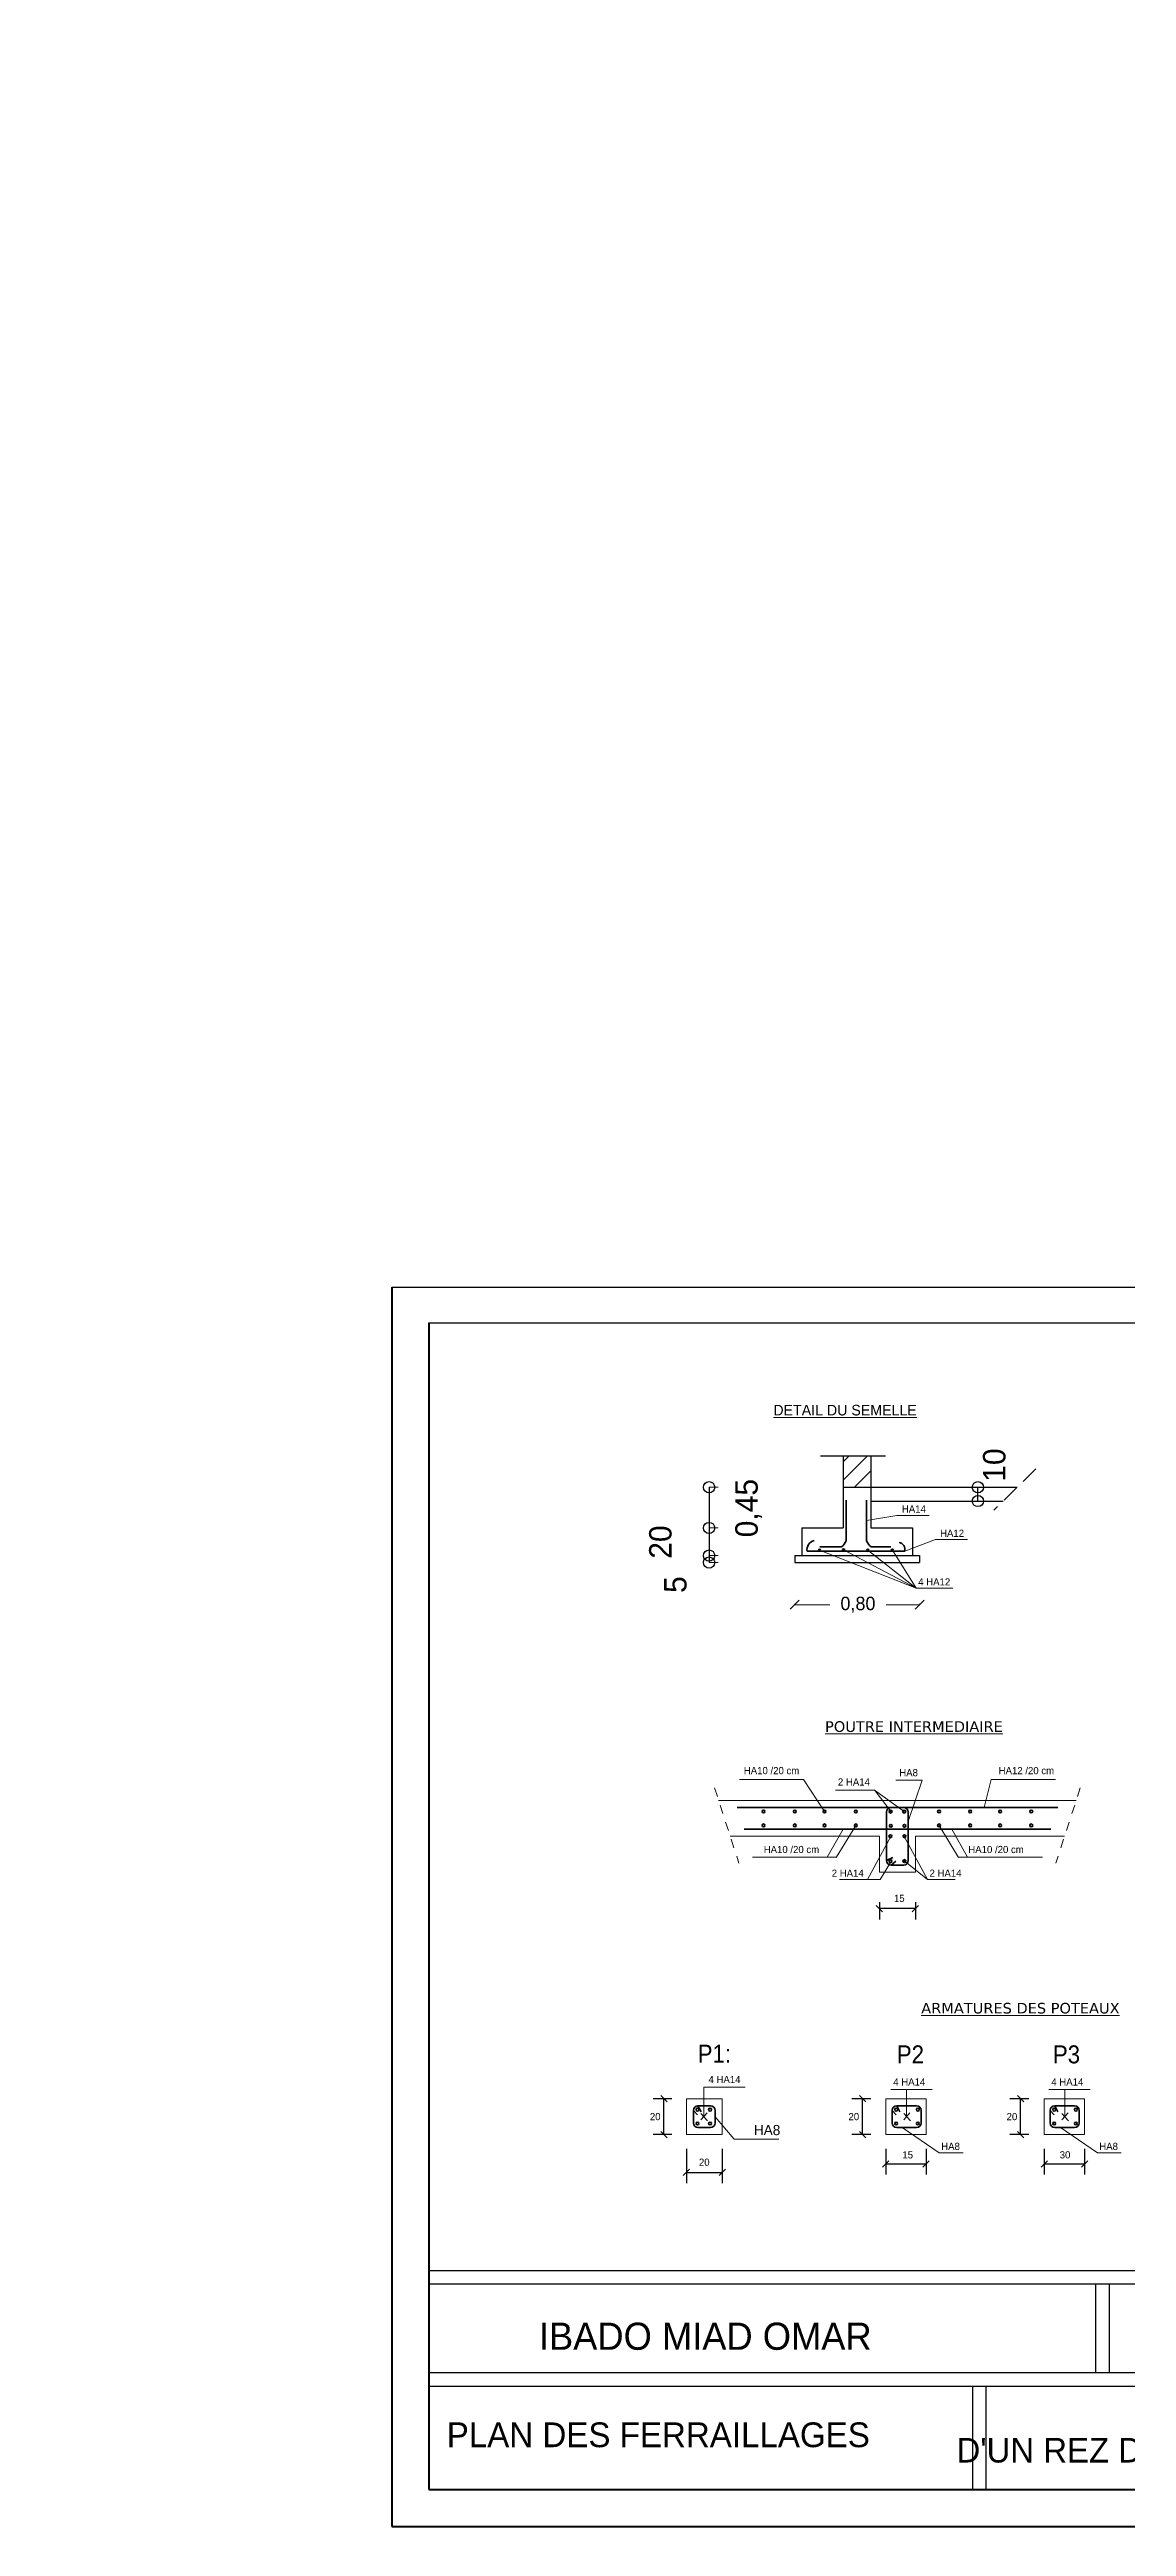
# Model space of a CAD drawing. Extents: x -110 to 3211, y -163 to 893.
# Drawn here: x 468.63 to 480.63, y -38.4 to -10.8 of the extents above; entities that cross this region are included whole.
import ezdxf
from ezdxf.enums import TextEntityAlignment as Align

# ---------------------------------------------------------------- set-up
doc = ezdxf.new("R2010")
doc.units = 0
doc.header["$LTSCALE"] = 0.8
doc.header["$MEASUREMENT"] = 0
doc.linetypes.add('DASHED2', pattern=[0.375, 0.25, -0.125])
doc.linetypes.add('HIDDEN', pattern=[0.375, 0.25, -0.125])
doc.layers.get('0').update_dxf_attribs({"color": 5, "linetype": 'CONTINUOUS'})
doc.layers.get('DEFPOINTS').update_dxf_attribs({"linetype": 'CONTINUOUS'})
for name, color, linetype in [('COMBLDG', 7, 'CONTINUOUS'), ('Cotation', 11, 'CONTINUOUS'), ('COTATITION', 5, 'CONTINUOUS'), ('PIPE', 50, 'CONTINUOUS')]:
    doc.layers.add(name, color=color, linetype=linetype)
for name, color, linetype, lineweight in [('DET -FER', 7, 'CONTINUOUS', 13), ('DETAIL', 1, 'CONTINUOUS', 35), ('Layer1', 3, 'CONTINUOUS', 15)]:
    doc.layers.add(name, color=color, linetype=linetype, lineweight=lineweight)
doc.styles.add('style1', font='FTLTLT.TTF', dxfattribs={"width": 0.8, "height": 30})
doc.dimstyles.new('ISO-25', dxfattribs={"dimtxt": 0.25, "dimasz": 0.25, "dimexe": 1.25, "dimexo": 0.625, "dimgap": 0.001, "dimtad": 1, "dimzin": 1, "dimtxsty": 'Standard', "dimblk": 'SMALL', "dimcen": 0.25, "dimse1": 1, "dimse2": 1, "dimazin": 0, "dimtfac": 1, "dimtmove": 1, "dimatfit": 3, "dimldrblk": 'SMALL', "dimfxl": 1, "dimarcsym": 0})

# ---------------------------------------------------------------- blocks, each defined once
blk = doc.blocks.new('_Small')
at = {"color": 0, "linetype": 'ByBlock', "lineweight": -2}
blk.add_circle((0, 0), 0.25, dxfattribs=at)
blk = doc.blocks.new('*D205')
at = {"layer": 'COTATITION', "color": 0, "lineweight": -2, "ltscale": 0.3, "transparency": 16777216}
blk.add_line((165.796, -13.864), (165.796, -10.864), dxfattribs=at)
at = {"layer": 'DEFPOINTS', "color": 0, "ltscale": 0.3, "transparency": 16777216}
for p in [(165.796, -10.864), (1312.923, -10.864), (165.796, -13.864)]:
    blk.add_point(p, dxfattribs=at)
at = {"layer": 'COTATITION', "color": 0, "lineweight": -2, "ltscale": 0.3, "transparency": 16777216, "xscale": 0.250000000000011, "yscale": 0.250000000000011, "zscale": 0.250000000000011}
for p, rotation in [((165.796, -10.864), 90), ((165.796, -13.864), 270)]:
    blk.add_blockref('_Small', p, dxfattribs=dict(at, rotation=rotation))
at = {"layer": 'COTATITION', "color": 0, "ltscale": 0.3, "transparency": 16777216, "insert": (165.649, -12.364), "char_height": 0.25, "attachment_point": 5, "rotation": 90}
blk.add_mtext('3,00', dxfattribs=at)
blk = doc.blocks.new('*D447')
at = {"layer": 'Cotation', "color": 0, "lineweight": -2, "ltscale": 0.3, "transparency": 16777216}
blk.add_line((475.979, -27.276), (475.979, -27.584), dxfattribs=at)
at = {"layer": 'DEFPOINTS', "color": 0, "ltscale": 0.3, "transparency": 16777216}
for p in [(477.013, -27.276), (475.979, -27.584), (477.013, -27.584)]:
    blk.add_point(p, dxfattribs=at)
at = {"layer": 'Cotation', "color": 0, "lineweight": -2, "ltscale": 0.3, "transparency": 16777216, "xscale": 0.250000000000011, "yscale": 0.250000000000011, "zscale": 0.250000000000011}
for p, rotation in [((475.979, -27.276), 90), ((475.979, -27.584), 270)]:
    blk.add_blockref('_Small', p, dxfattribs=dict(at, rotation=rotation))
at = {"layer": 'Cotation', "color": 0, "lineweight": 20, "ltscale": 0.3, "transparency": 16777216, "insert": (475.437, -27.433), "char_height": 0.25, "attachment_point": 5, "rotation": 90}
blk.add_mtext('20', dxfattribs=at)
blk = doc.blocks.new('*D448')
at = {"layer": 'Cotation', "color": 0, "lineweight": -2, "ltscale": 0.3, "transparency": 16777216}
blk.add_line((475.979, -27.584), (475.979, -27.661), dxfattribs=at)
at = {"layer": 'DEFPOINTS', "color": 0, "ltscale": 0.3, "transparency": 16777216}
for p in [(477.013, -27.584), (475.979, -27.661), (477.013, -27.661)]:
    blk.add_point(p, dxfattribs=at)
at = {"layer": 'Cotation', "color": 0, "lineweight": -2, "ltscale": 0.3, "transparency": 16777216, "xscale": 0.250000000000011, "yscale": 0.250000000000011, "zscale": 0.250000000000011}
for p, rotation in [((475.979, -27.584), 90), ((475.979, -27.661), 270)]:
    blk.add_blockref('_Small', p, dxfattribs=dict(at, rotation=rotation))
at = {"layer": 'Cotation', "color": 0, "lineweight": 20, "ltscale": 0.3, "transparency": 16777216, "insert": (475.604, -27.907), "char_height": 0.25, "attachment_point": 5, "rotation": 90}
blk.add_mtext('5', dxfattribs=at)
blk = doc.blocks.new('*D449')
at = {"layer": 'Cotation', "color": 0, "lineweight": -2, "ltscale": 0.3, "transparency": 16777216}
blk.add_line((478.975, -26.976), (478.975, -26.822), dxfattribs=at)
at = {"layer": 'DEFPOINTS', "color": 0, "ltscale": 0.3, "transparency": 16777216}
for p in [(478.975, -26.822), (479.172, -26.822), (479.172, -26.976)]:
    blk.add_point(p, dxfattribs=at)
at = {"layer": 'Cotation', "color": 0, "lineweight": -2, "ltscale": 0.3, "transparency": 16777216, "xscale": 0.250000000000011, "yscale": 0.250000000000011, "zscale": 0.250000000000011}
for p, rotation in [((478.975, -26.822), 90), ((478.975, -26.976), 270)]:
    blk.add_blockref('_Small', p, dxfattribs=dict(at, rotation=rotation))
at = {"layer": 'Cotation', "color": 0, "lineweight": 20, "ltscale": 0.3, "transparency": 16777216, "insert": (479.159, -26.575), "char_height": 0.25, "attachment_point": 5, "rotation": 90}
blk.add_mtext('10', dxfattribs=at)
blk = doc.blocks.new('_OBLIQUE')
at = {"color": 0, "linetype": 'ByBlock'}
blk.add_line((-0.5, -0.5), (0.5, 0.5), dxfattribs=at)
blk = doc.blocks.new('*D450')
at = {"layer": 'Cotation', "color": 0, "lineweight": -2, "ltscale": 0.3, "transparency": 16777216}
blk.add_line((475.979, -26.822), (475.979, -27.276), dxfattribs=at)
at = {"layer": 'DEFPOINTS', "color": 0, "ltscale": 0.3, "transparency": 16777216}
for p in [(477.475, -26.822), (475.979, -27.276), (477.475, -27.276)]:
    blk.add_point(p, dxfattribs=at)
at = {"layer": 'Cotation', "color": 0, "lineweight": -2, "ltscale": 0.3, "transparency": 16777216, "xscale": 0.250000000000011, "yscale": 0.250000000000011, "zscale": 0.250000000000011}
for p, rotation in [((475.979, -26.822), 90), ((475.979, -27.276), 270)]:
    blk.add_blockref('_Small', p, dxfattribs=dict(at, rotation=rotation))
at = {"layer": 'Cotation', "color": 0, "lineweight": 20, "ltscale": 0.3, "transparency": 16777216, "insert": (476.419, -27.055), "char_height": 0.25, "attachment_point": 5, "rotation": 90}
blk.add_mtext('0,45', dxfattribs=at)

msp = doc.modelspace()

# ---------------------------------------------------------------- linework, layer by layer
at = {"color": 0, "lineweight": 40}
for p, q in [((472.443, -24.591), (472.443, -38.403)), ((472.856, -24.991), (472.856, -37.989)), ((472.856, -37.989), (488.191, -37.989)), ((472.443, -38.403), (488.604, -38.403))]:
    msp.add_line(p, q, dxfattribs=at)
at = {"color": 0, "ltscale": 0.8}
for p, q in [((472.856, -35.55), (488.191, -35.55)), ((472.856, -35.7), (488.191, -35.7)), ((480.288, -35.7), (480.288, -36.688)), ((480.437, -35.7), (480.437, -36.688)), ((478.914, -36.838), (478.914, -37.989)), ((479.063, -36.838), (479.063, -37.989))]:
    msp.add_line(p, q, dxfattribs=at)
at = {"color": 0}
for p, q in [((472.856, -36.688), (488.191, -36.688)), ((472.856, -36.838), (488.191, -36.838))]:
    msp.add_line(p, q, dxfattribs=at)
at = {"layer": 'Cotation', "linetype": 'DASHED2', "lineweight": 20, "ltscale": 0.3}
for p, q in [((475.979, -26.822), (476.132, -26.822)), ((475.979, -27.276), (476.132, -27.276)), ((475.979, -27.584), (476.132, -27.584)), ((475.979, -27.661), (476.132, -27.661))]:
    msp.add_line(p, q, dxfattribs=at)
at = {"layer": 'Cotation', "lineweight": 20, "ltscale": 0.3}
for p, q in [((476.933, -28.121), (476.933, -28.131)), ((476.933, -28.131), (477.324, -28.131)), ((478.325, -28.131), (477.951, -28.131)), ((478.325, -28.121), (478.325, -28.131))]:
    msp.add_line(p, q, dxfattribs=at)
at = {"layer": 'Cotation', "ltscale": 0.15}
for p, q in [((477.878, -31.447), (477.878, -31.638)), ((478.278, -31.447), (478.278, -31.638)), ((478.278, -31.518), (477.878, -31.518)), ((475.565, -33.636), (475.355, -33.636)), ((475.475, -34.036), (475.475, -33.636)), ((477.78, -33.636), (477.57, -33.636)), ((477.69, -34.036), (477.69, -33.636)), ((479.542, -33.636), (479.332, -33.636)), ((479.452, -34.036), (479.452, -33.636)), ((475.565, -34.036), (475.355, -34.036)), ((475.725, -34.196), (475.725, -34.577)), ((476.125, -34.196), (476.125, -34.577)), ((477.78, -34.036), (477.57, -34.036)), ((477.948, -34.196), (477.948, -34.482)), ((478.398, -34.196), (478.398, -34.482)), ((479.542, -34.036), (479.332, -34.036)), ((479.715, -34.196), (479.715, -34.482)), ((480.165, -34.196), (480.165, -34.482)), ((475.725, -34.457), (476.125, -34.457)), ((477.948, -34.362), (478.398, -34.362)), ((479.715, -34.362), (480.165, -34.362))]:
    msp.add_line(p, q, dxfattribs=at)
at = {"layer": 'COTATITION', "color": 7, "lineweight": 25}
for p, q in [((477.22, -26.472), (477.946, -26.472)), ((477.475, -26.472), (477.475, -27.276)), ((477.475, -26.744), (477.746, -26.472)), ((477.475, -26.539), (477.542, -26.472)), ((477.783, -26.472), (477.783, -27.276)), ((477.601, -26.822), (477.783, -26.64)), ((477.475, -26.822), (479.414, -26.822)), ((477.783, -26.976), (479.258, -26.976)), ((477.013, -27.276), (477.475, -27.276)), ((477.013, -27.276), (477.013, -27.584)), ((477.783, -27.276), (478.245, -27.276)), ((478.245, -27.276), (478.245, -27.584)), ((476.933, -27.584), (476.933, -27.661)), ((476.933, -27.584), (478.325, -27.584)), ((478.325, -27.584), (478.325, -27.661)), ((476.933, -27.661), (478.325, -27.661))]:
    msp.add_line(p, q, dxfattribs=at)
at = {"layer": 'COTATITION', "color": 7, "linetype": 'DASHED2', "lineweight": 25}
msp.add_line((479.622, -26.616), (479.154, -27.079), dxfattribs=at)
at = {"layer": 'COTATITION', "color": 7, "lineweight": 25}
msp.add_lwpolyline([(477.013, -27.276), (477.475, -27.276)], dxfattribs=at)
at = {"layer": 'DET -FER', "ltscale": 0.15}
for p, q in [((476.085, -30.312), (478.278, -30.312)), ((480.071, -30.312), (478.278, -30.312)), ((476.215, -30.712), (477.878, -30.712)), ((477.878, -30.712), (477.878, -31.112)), ((478.278, -30.712), (478.278, -31.112)), ((479.942, -30.712), (478.278, -30.712)), ((477.878, -31.112), (478.278, -31.112)), ((476.125, -33.636), (475.725, -33.636)), ((475.725, -33.636), (475.725, -34.036)), ((476.125, -33.636), (475.725, -33.636)), ((475.725, -33.636), (475.725, -34.036)), ((476.125, -33.636), (476.125, -34.036)), ((476.125, -33.636), (476.125, -34.036)), ((478.398, -33.636), (477.948, -33.636)), ((477.948, -33.636), (477.948, -34.036)), ((478.398, -33.636), (478.398, -34.036)), ((480.165, -33.636), (479.715, -33.636)), ((479.715, -33.636), (479.715, -34.036)), ((480.165, -33.636), (480.165, -34.036)), ((476.125, -34.036), (475.725, -34.036)), ((476.125, -34.036), (475.725, -34.036)), ((478.398, -34.036), (477.948, -34.036)), ((480.165, -34.036), (479.715, -34.036))]:
    msp.add_line(p, q, dxfattribs=at)
at = {"layer": 'DETAIL', "ltscale": 0.15}
for p, q in [((477.505, -26.965), (477.505, -27.419)), ((477.734, -26.965), (477.734, -27.419)), ((477.071, -27.536), (478.161, -27.536)), ((477.455, -27.487), (477.213, -27.487)), ((477.784, -27.487), (478.005, -27.487)), ((478.148, -30.392), (476.292, -30.392)), ((476.37, -30.632), (478.598, -30.632)), ((477.958, -30.442), (477.958, -30.982)), ((478.148, -30.392), (478.008, -30.392)), ((478.548, -30.392), (478.008, -30.392)), ((478.148, -30.392), (479.865, -30.392)), ((478.148, -30.392), (478.148, -30.392)), ((478.148, -30.392), (478.148, -30.392)), ((478.198, -30.442), (478.198, -30.982)), ((479.787, -30.632), (478.198, -30.632)), ((477.958, -30.842), (477.958, -30.982)), ((478.198, -30.842), (478.198, -30.982)), ((477.958, -30.982), (478.027, -30.948)), ((478.008, -31.032), (478.06, -30.989)), ((478.148, -31.032), (478.008, -31.032)), ((478.008, -31.032), (478.148, -31.032)), ((475.805, -33.906), (475.805, -33.766)), ((475.805, -33.766), (475.849, -33.817)), ((475.855, -33.716), (475.995, -33.716)), ((475.855, -33.716), (475.995, -33.716)), ((475.855, -33.716), (475.889, -33.784)), ((476.045, -33.766), (476.045, -33.906)), ((478.02, -33.906), (478.02, -33.766)), ((478.02, -33.766), (478.063, -33.817)), ((478.07, -33.716), (478.292, -33.716)), ((478.07, -33.716), (478.21, -33.716)), ((478.07, -33.716), (478.104, -33.784)), ((478.342, -33.766), (478.342, -33.906)), ((479.782, -33.906), (479.782, -33.766)), ((479.782, -33.766), (479.826, -33.817)), ((479.832, -33.716), (480.054, -33.716)), ((479.832, -33.716), (479.972, -33.716)), ((479.832, -33.716), (479.866, -33.784)), ((480.104, -33.766), (480.104, -33.906)), ((475.995, -33.956), (475.855, -33.956)), ((478.292, -33.956), (478.07, -33.956)), ((480.054, -33.956), (479.832, -33.956))]:
    msp.add_line(p, q, dxfattribs=at)
for centre, radius in [((477.21, -27.523), 0.0122), ((477.478, -27.521), 0.0122), ((477.749, -27.523), 0.0122), ((478.022, -27.523), 0.0122), ((476.586, -30.435), 0.0159), ((476.586, -30.59), 0.0159), ((476.934, -30.435), 0.0159), ((476.934, -30.59), 0.0159), ((477.266, -30.435), 0.0159), ((477.266, -30.59), 0.0159), ((477.614, -30.435), 0.0159), ((477.614, -30.59), 0.0159), ((478.002, -30.437), 0.0159), ((478.004, -30.595), 0.0159), ((478.155, -30.437), 0.0159), ((478.157, -30.595), 0.0159), ((478.542, -30.435), 0.0159), ((478.542, -30.59), 0.0159), ((478.89, -30.435), 0.0159), ((478.89, -30.59), 0.0159), ((479.223, -30.435), 0.0159), ((479.223, -30.59), 0.0159), ((479.571, -30.435), 0.0159), ((479.571, -30.59), 0.0159), ((478, -30.712), 0.0159), ((478.157, -30.712), 0.0159), ((478.001, -30.988), 0.0159), ((478.156, -30.988), 0.0159), ((475.849, -33.758), 0.0159), ((475.849, -33.913), 0.0159), ((475.989, -33.758), 0.0159), ((475.989, -33.913), 0.0159), ((478.064, -33.758), 0.0159), ((478.064, -33.913), 0.0159), ((478.306, -33.758), 0.0159), ((478.306, -33.913), 0.0159), ((479.826, -33.758), 0.0159), ((479.826, -33.913), 0.0159), ((480.068, -33.758), 0.0159), ((480.068, -33.913), 0.0159)]:
    msp.add_circle(centre, radius, dxfattribs=at)
for centre, radius, start, end in [((477.179, -27.52), 0.109, 106.2583, 188.2795), ((477.373, -27.373), 0.14, 306.0783, 341.1388), ((477.867, -27.373), 0.14, 198.8612, 233.9217), ((478.081, -27.517), 0.0813, 346.8923, 78.2681), ((478.008, -30.442), 0.05, 90, 180), ((478.148, -30.442), 0.05, 0, 90), ((478.008, -30.982), 0.05, 180, 270), ((478.008, -30.982), 0.05, 180, 270), ((478.148, -30.982), 0.05, 270, 0), ((478.148, -30.982), 0.05, 270, 0), ((475.855, -33.766), 0.05, 90, 180), ((475.855, -33.766), 0.05, 90, 180), ((475.855, -33.906), 0.05, 180, 270), ((475.995, -33.766), 0.05, 0, 90), ((475.995, -33.906), 0.05, 270, 0), ((478.07, -33.766), 0.05, 90, 180), ((478.07, -33.766), 0.05, 90, 180), ((478.07, -33.906), 0.05, 180, 270), ((478.292, -33.766), 0.05, 0, 90), ((478.292, -33.906), 0.05, 270, 0), ((479.832, -33.766), 0.05, 90, 180), ((479.832, -33.766), 0.05, 90, 180), ((479.832, -33.906), 0.05, 180, 270), ((480.054, -33.766), 0.05, 0, 90), ((480.054, -33.906), 0.05, 270, 0)]:
    msp.add_arc(centre, radius, start, end, dxfattribs=at)
at = {"layer": 'Layer1', "lineweight": 9, "ltscale": 0.15}
for p, q in [((477.734, -27.192), (478.073, -27.136)), ((478.073, -27.136), (478.432, -27.136)), ((477.21, -27.523), (478.286, -27.948)), ((477.478, -27.521), (478.286, -27.948)), ((477.749, -27.523), (478.286, -27.948)), ((478.022, -27.523), (478.286, -27.948)), ((478.161, -27.536), (478.501, -27.406)), ((478.5, -27.406), (478.858, -27.406)), ((478.286, -27.948), (478.697, -27.948)), ((477.033, -30.078), (476.318, -30.078)), ((477.266, -30.435), (477.033, -30.078)), ((479.047, -30.392), (479.123, -30.078)), ((479.124, -30.078), (479.839, -30.078)), ((477.822, -30.198), (477.389, -30.197)), ((477.614, -30.59), (477.397, -30.947)), ((478.542, -30.59), (478.759, -30.947)), ((478.007, -30.706), (477.745, -31.194)), ((478.149, -30.706), (478.412, -31.194)), ((477.397, -30.946), (476.463, -30.946)), ((478.001, -31.002), (477.885, -31.195)), ((478.148, -30.982), (478.412, -31.195)), ((478.76, -30.946), (479.694, -30.946)), ((477.885, -31.194), (477.433, -31.194)), ((478.412, -31.194), (478.723, -31.194)), ((475.919, -33.836), (475.919, -33.506)), ((475.919, -33.506), (476.382, -33.506)), ((478.003, -33.534), (478.466, -33.534)), ((478.181, -33.836), (478.181, -33.534)), ((479.765, -33.534), (480.228, -33.534)), ((479.944, -33.836), (479.944, -33.534)), ((475.956, -33.795), (475.885, -33.873)), ((475.887, -33.8), (475.962, -33.883)), ((478.218, -33.795), (478.148, -33.873)), ((478.15, -33.8), (478.224, -33.883)), ((479.98, -33.795), (479.91, -33.873)), ((479.912, -33.8), (479.987, -33.883))]:
    msp.add_line(p, q, dxfattribs=at)
at = {"layer": 'Layer1', "linetype": 'HIDDEN', "ltscale": 0.06}
for p, q in [((476.04, -30.173), (476.312, -31.013)), ((480.116, -30.173), (479.844, -31.013))]:
    msp.add_line(p, q, dxfattribs=at)
at = {"layer": 'Layer1', "ltscale": 0.15}
for p, q in [((478.155, -30.437), (477.822, -30.198)), ((478.007, -30.441), (477.831, -30.204)), ((477.296, -30.946), (477.474, -30.632)), ((478.861, -30.946), (478.683, -30.632))]:
    msp.add_line(p, q, dxfattribs=at)
at = {"layer": 'Layer1'}
for p, q in [((478.355, -30.086), (478.059, -30.086)), ((478.355, -30.086), (478.198, -30.548)), ((476.045, -33.838), (476.258, -34.085)), ((476.258, -34.085), (476.756, -34.085)), ((478.133, -33.956), (478.545, -34.238)), ((479.895, -33.956), (480.308, -34.238)), ((478.545, -34.238), (478.811, -34.238)), ((480.308, -34.238), (480.574, -34.238))]:
    msp.add_line(p, q, dxfattribs=at)
at = {"layer": 'PIPE', "color": 0, "ltscale": 0.8}
for p, q in [((472.443, -24.591), (488.604, -24.591)), ((472.856, -24.991), (488.191, -24.991))]:
    msp.add_line(p, q, dxfattribs=at)

# ---------------------------------------------------------------- block references
at = {"layer": 'Cotation', "lineweight": 20, "ltscale": 0.3, "xscale": 0.09999999999990905, "yscale": 0.09999999999990905, "zscale": 0.09999999999990905, "rotation": 180}
msp.add_blockref('_OBLIQUE', (476.933, -28.131), dxfattribs=at)
at = {"layer": 'Cotation', "lineweight": 20, "ltscale": 0.3, "xscale": 0.09999999999990905, "yscale": 0.09999999999990905, "zscale": 0.09999999999990905}
msp.add_blockref('_OBLIQUE', (478.325, -28.131), dxfattribs=at)
at = {"layer": 'Cotation', "ltscale": 0.15, "yscale": 0.07000000000925866}
for p, xscale, zscale in [((477.878, -31.518), -0.06999999999993634, 0.07000000000000028), ((478.278, -31.518), 0.06999999999993634, 0.06999999999993634), ((476.125, -34.457), 0.06999999999993634, 0.06999999999993634)]:
    msp.add_blockref('_OBLIQUE', p, dxfattribs=dict(at, xscale=xscale, zscale=zscale))
for p, xscale, zscale, rotation in [((475.475, -33.636), 0.07000000000925866, 0.07000000000000028, 90), ((477.69, -33.636), 0.07000000000925866, 0.07000000000000028, 90), ((479.452, -33.636), 0.07000000000925866, 0.07000000000000028, 90), ((475.475, -34.036), 0.07000000000925866, 0.07000000000000028, 270), ((477.69, -34.036), 0.07000000000925866, 0.07000000000000028, 270), ((479.452, -34.036), 0.07000000000925866, 0.07000000000000028, 270), ((475.725, -34.457), 0.06999999999993634, 0.06999999999993634, 180), ((477.948, -34.362), 0.06999999999993634, 0.06999999999993634, 180), ((478.398, -34.362), 0.06999999999993634, 0.06999999999993634, 180), ((479.715, -34.362), 0.06999999999993634, 0.06999999999993634, 180), ((480.165, -34.362), 0.06999999999993634, 0.06999999999993634, 180)]:
    msp.add_blockref('_OBLIQUE', p, dxfattribs=dict(at, xscale=xscale, zscale=zscale, rotation=rotation))

# ---------------------------------------------------------------- texts
at = {"color": 0}
for s, height, p in [('IBADO MIAD OMAR', 0.30266, (474.081, -36.434)), ('PLAN DES FERRAILLAGES', 0.27595, (473.054, -37.519)), ("         D'UN REZ DE CHAUSSE", 0.27451, (477.819, -37.69))]:
    msp.add_text(s, height=height, dxfattribs=at).set_placement(p)
at = {"layer": 'COMBLDG', "color": 7, "lineweight": 9, "char_height": 0.11821, "width": 3.80299, "attachment_point": 1}
for s, insert in [('\\pi0.9361;{\\LDETAIL DU SEMELLE}', (475.759, -25.904)), ('\\pi0.88728;{\\fVerdana|b0|i0|c0|p34;\\LPOUTRE INTERMEDIAIRE}', (476.384, -29.43)), ('\\pi0.78384;{\\fVerdana|b0|i0|c0|p34;\\LARMATURES DES POTEAUX}', (477.56, -32.568))]:
    msp.add_mtext(s, dxfattribs=dict(at, insert=insert))
at = {"layer": 'Cotation', "lineweight": 20, "ltscale": 0.3, "insert": (477.638, -28.131), "char_height": 0.15, "attachment_point": 5}
msp.add_mtext('0,80', dxfattribs=at)
at = {"layer": 'Cotation', "ltscale": 0.15, "char_height": 0.08, "attachment_point": 5}
for s, insert in [('\\A1;15', (478.099, -31.404)), ('\\A1;20', (475.378, -33.836)), ('\\A1;20', (477.592, -33.836)), ('\\A1;20', (479.355, -33.836)), ('\\A1;15', (478.193, -34.262)), ('\\A1;30', (479.947, -34.262)), ('\\A1;20', (475.925, -34.344))]:
    msp.add_mtext(s, dxfattribs=dict(at, insert=insert))
at = {"layer": 'DET -FER', "ltscale": 0.15, "width": 0.924107}
for s, p in [('P1:', (475.852, -33.034)), ('P2', (478.072, -33.042)), ('P3', (479.812, -33.042))]:
    msp.add_text(s, height=0.2, dxfattribs=at).set_placement(p, align=Align.TOP_LEFT)
at = {"layer": 'Layer1', "style": 'style1'}
for s, height, p in [(' HA14', 0.08, (478.098, -27.105)), (' HA12', 0.08, (478.524, -27.375)), ('4 HA12', 0.08, (478.31, -27.917)), (' HA10 /20 cm', 0.08, (476.336, -30.02)), ('2 HA14', 0.08, (477.415, -30.147)), (' HA8', 0.08, (478.069, -30.043)), (' HA12 /20 cm', 0.08, (479.177, -30.02)), (' HA10 /20 cm', 0.08, (476.558, -30.899)), (' HA10 /20 cm', 0.08, (478.839, -30.899)), ('2 HA14', 0.08, (477.346, -31.163)), ('2 HA14', 0.08, (478.436, -31.163)), ('4 HA14', 0.08, (475.972, -33.462)), ('4 HA14', 0.08, (478.032, -33.489)), ('4 HA14', 0.08, (479.794, -33.489)), (' HA8', 0.1137, (476.435, -34.042)), (' HA8', 0.08, (478.537, -34.207)), (' HA8', 0.08, (480.299, -34.207))]:
    msp.add_text(s, height=height, dxfattribs=at).set_placement(p)

# ---------------------------------------------------------------- dimensions: what is measured, and where the dimension line sits
at = {"layer": 'Cotation', "lineweight": 20, "ltscale": 0.3}
for base, p1, p2, text, picture, middle in [((478.975, -26.822), (479.172, -26.976), (479.172, -26.822), '10', '*D449', (479.285, -26.575)), ((475.979, -27.661), (477.013, -27.584), (477.013, -27.661), '5', '*D448', (475.73, -27.907))]:
    dim = msp.add_linear_dim(base=base, p1=p1, p2=p2, angle=90, text=text, dimstyle='ISO-25', dxfattribs=at)
    dim.commit()
    dim.dimension.update_dxf_attribs({"geometry": picture, "text_midpoint": middle, "dimtype": 160})
dim = msp.add_linear_dim(base=(475.979, -27.276), p1=(477.475, -26.822), p2=(477.475, -27.276), angle=90, dimstyle='ISO-25', override={"dimtmove": 2}, dxfattribs=at)
dim.commit()
dim.dimension.update_dxf_attribs({"geometry": '*D450', "text_midpoint": (476.419, -27.055), "dimtype": 160})
dim = msp.add_linear_dim(base=(475.979, -27.584), p1=(477.013, -27.276), p2=(477.013, -27.584), angle=90, text='20', dimstyle='ISO-25', override={"dimtmove": 2}, dxfattribs=at)
dim.commit()
dim.dimension.update_dxf_attribs({"geometry": '*D447', "text_midpoint": (475.437, -27.433), "dimtype": 160})
at = {"layer": 'COTATITION', "ltscale": 0.3}
dim = msp.add_linear_dim(base=(165.796, -10.864), p1=(165.796, -13.864), p2=(1312.923, -10.864), angle=90, dimstyle='ISO-25', override={"dimfxl": 1.25, "dimarcsym": 2}, dxfattribs=at)
dim.commit()
dim.dimension.update_dxf_attribs({"geometry": '*D205', "text_midpoint": (165.649, -12.364)})

doc.saveas('drawing.dxf')
